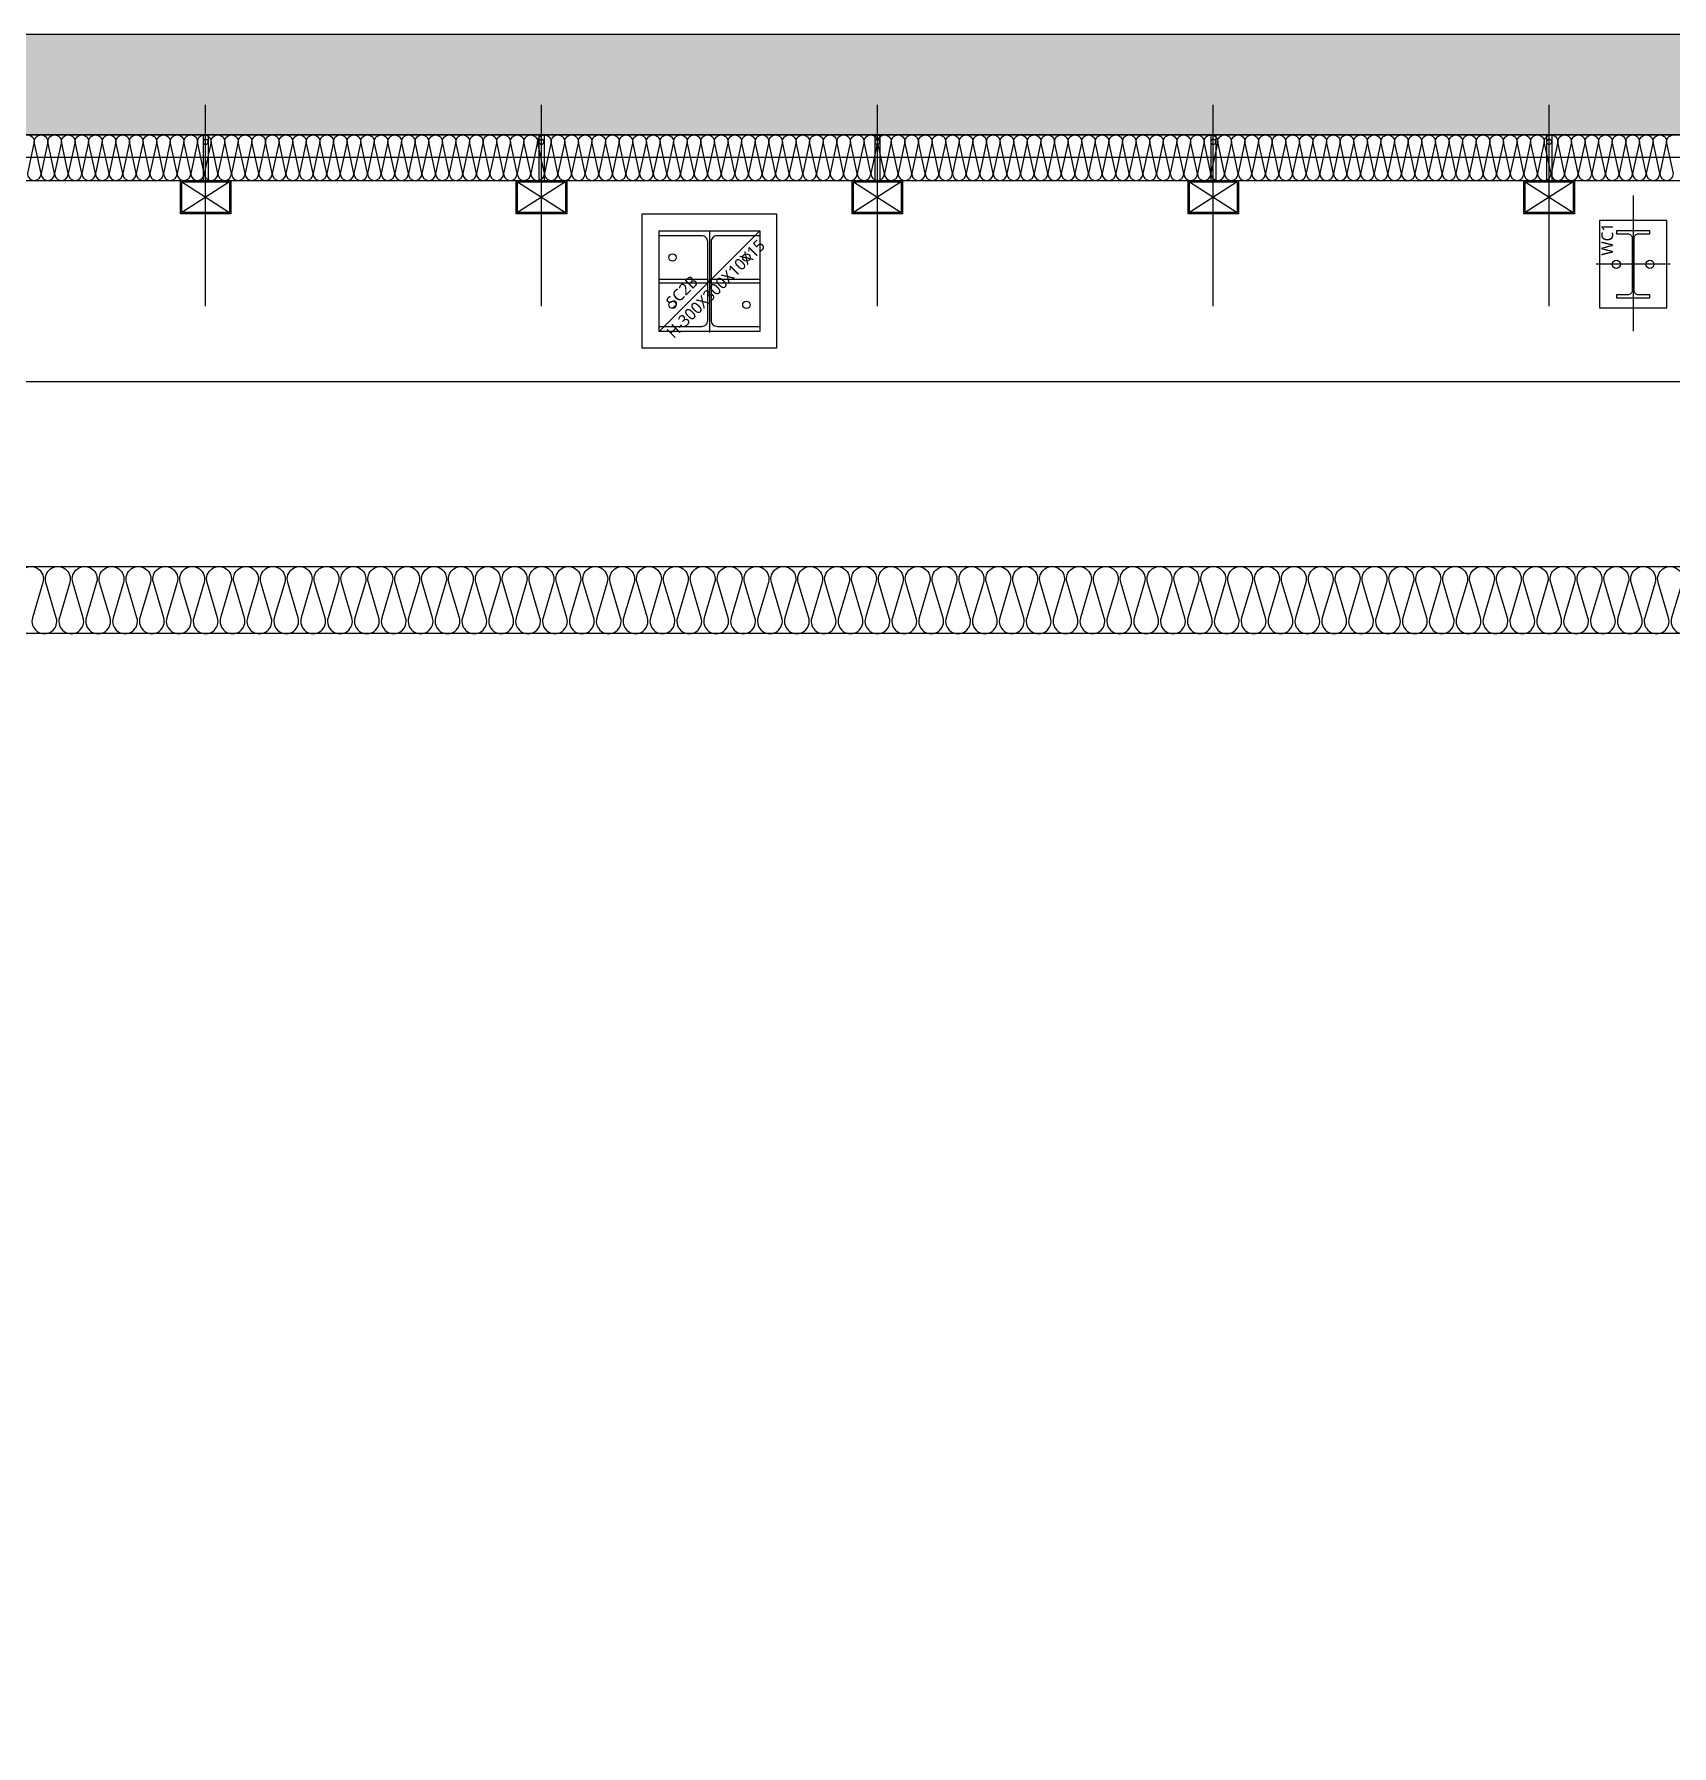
# Model space of a CAD drawing. Header units: millimetres. Extents: x 9 to 147, y 4 to 115.
# Drawn here: x 94.99 to 99.87, y 81.54 to 86.64 of the extents above; entities that cross this region are included whole.
import ezdxf
from ezdxf.enums import TextEntityAlignment as Align

# ---------------------------------------------------------------- set-up
doc = ezdxf.new("R2010")
doc.units = ezdxf.units.MM
doc.header["$LTSCALE"] = 200
doc.layers.get('DEFPOINTS').update_dxf_attribs({"color": 137})
doc.layers.add('AREA', color=30, linetype='Continuous', plot=False)
doc.layers.add('XR-PLAN$0$TEMP', color=171, linetype='Continuous', plot=False)
for name, color, linetype in [('XR-PLAN$0$09GIRDER', 252, 'Continuous'), ('XR-PLAN$0$AA-WAXM-FRAM', 252, 'Continuous'), ('XR-PLAN$0$ELE-6', 252, 'Continuous'), ('XR-PLAN$0$ELE-7', 252, 'Continuous'), ('XR-PLAN$0$ETC', 252, 'Continuous'), ('XR-PLAN$0$HAT', 252, 'Continuous'), ('XR-PLAN$0$HAT-BRICK', 252, 'Continuous'), ('XR-PLAN$0$HAT-INS', 252, 'Continuous'), ('XR-PLAN$0$STEEL BASE', 252, 'Continuous'), ('XR-PLAN$0$WAL', 252, 'Continuous'), ('XR-PLAN$0$메탈판넬-2', 252, 'Continuous'), ('XR-PLAN$0$방화', 252, 'Continuous')]:
    doc.layers.add(name, color=color, linetype=linetype)
doc.styles.add('XR-PLAN$0$스타일1', font='MALGUN_0.TTF')

# ---------------------------------------------------------------- blocks, each defined once
blk = doc.blocks.new('*U97')
at = {"layer": 'XR-PLAN$0$HAT-INS'}
for points in [[(-29370.4, 0, -0.414214), (-29385.4, 15), (-29370.4, 85, 1), (-29400.4, 85), (-29385.4, 15, -0.414214), (-29400.4, 0, 0.414214)], [(-29340.4, 0, -0.414214), (-29355.4, 15), (-29340.4, 85, 1), (-29370.4, 85), (-29355.4, 15, -0.414214), (-29370.4, 0, 0.414214)], [(-29310.4, 0, -0.414214), (-29325.4, 15), (-29310.4, 85, 1), (-29340.4, 85), (-29325.4, 15, -0.414214), (-29340.4, 0, 0.414214)], [(-29280.4, 0, -0.414214), (-29295.4, 15), (-29280.4, 85, 1), (-29310.4, 85), (-29295.4, 15, -0.414214), (-29310.4, 0, 0.414214)], [(-29250.4, 0, -0.414214), (-29265.4, 15), (-29250.4, 85, 1), (-29280.4, 85), (-29265.4, 15, -0.414214), (-29280.4, 0, 0.414214)], [(-29220.4, 0, -0.414214), (-29235.4, 15), (-29220.4, 85, 1), (-29250.4, 85), (-29235.4, 15, -0.414214), (-29250.4, 0, 0.414214)], [(-29190.4, 0, -0.414214), (-29205.4, 15), (-29190.4, 85, 1), (-29220.4, 85), (-29205.4, 15, -0.414214), (-29220.4, 0, 0.414214)], [(-29160.4, 0, -0.414214), (-29175.4, 15), (-29160.4, 85, 1), (-29190.4, 85), (-29175.4, 15, -0.414214), (-29190.4, 0, 0.414214)], [(-29130.4, 0, -0.414214), (-29145.4, 15), (-29130.4, 85, 1), (-29160.4, 85), (-29145.4, 15, -0.414214), (-29160.4, 0, 0.414214)], [(-29100.4, 0, -0.414214), (-29115.4, 15), (-29100.4, 85, 1), (-29130.4, 85), (-29115.4, 15, -0.414214), (-29130.4, 0, 0.414214)], [(-29070.4, 0, -0.414214), (-29085.4, 15), (-29070.4, 85, 1), (-29100.4, 85), (-29085.4, 15, -0.414214), (-29100.4, 0, 0.414214)], [(-29040.4, 0, -0.414214), (-29055.4, 15), (-29040.4, 85, 1), (-29070.4, 85), (-29055.4, 15, -0.414214), (-29070.4, 0, 0.414214)], [(-29010.4, 0, -0.414214), (-29025.4, 15), (-29010.4, 85, 1), (-29040.4, 85), (-29025.4, 15, -0.414214), (-29040.4, 0, 0.414214)], [(-28980.4, 0, -0.414214), (-28995.4, 15), (-28980.4, 85, 1), (-29010.4, 85), (-28995.4, 15, -0.414214), (-29010.4, 0, 0.414214)], [(-28950.4, 0, -0.414214), (-28965.4, 15), (-28950.4, 85, 1), (-28980.4, 85), (-28965.4, 15, -0.414214), (-28980.4, 0, 0.414214)], [(-28920.4, 0, -0.414214), (-28935.4, 15), (-28920.4, 85, 1), (-28950.4, 85), (-28935.4, 15, -0.414214), (-28950.4, 0, 0.414214)], [(-28890.4, 0, -0.414214), (-28905.4, 15), (-28890.4, 85, 1), (-28920.4, 85), (-28905.4, 15, -0.414214), (-28920.4, 0, 0.414214)], [(-28860.4, 0, -0.414214), (-28875.4, 15), (-28860.4, 85, 1), (-28890.4, 85), (-28875.4, 15, -0.414214), (-28890.4, 0, 0.414214)], [(-28830.4, 0, -0.414214), (-28845.4, 15), (-28830.4, 85, 1), (-28860.4, 85), (-28845.4, 15, -0.414214), (-28860.4, 0, 0.414214)], [(-28800.4, 0, -0.414214), (-28815.4, 15), (-28800.4, 85, 1), (-28830.4, 85), (-28815.4, 15, -0.414214), (-28830.4, 0, 0.414214)], [(-28770.4, 0, -0.414214), (-28785.4, 15), (-28770.4, 85, 1), (-28800.4, 85), (-28785.4, 15, -0.414214), (-28800.4, 0, 0.414214)], [(-28740.4, 0, -0.414214), (-28755.4, 15), (-28740.4, 85, 1), (-28770.4, 85), (-28755.4, 15, -0.414214), (-28770.4, 0, 0.414214)], [(-28710.4, 0, -0.414214), (-28725.4, 15), (-28710.4, 85, 1), (-28740.4, 85), (-28725.4, 15, -0.414214), (-28740.4, 0, 0.414214)], [(-28680.4, 0, -0.414214), (-28695.4, 15), (-28680.4, 85, 1), (-28710.4, 85), (-28695.4, 15, -0.414214), (-28710.4, 0, 0.414214)], [(-28650.4, 0, -0.414214), (-28665.4, 15), (-28650.4, 85, 1), (-28680.4, 85), (-28665.4, 15, -0.414214), (-28680.4, 0, 0.414214)], [(-28620.4, 0, -0.414214), (-28635.4, 15), (-28620.4, 85, 1), (-28650.4, 85), (-28635.4, 15, -0.414214), (-28650.4, 0, 0.414214)], [(-28590.4, 0, -0.414214), (-28605.4, 15), (-28590.4, 85, 1), (-28620.4, 85), (-28605.4, 15, -0.414214), (-28620.4, 0, 0.414214)], [(-28560.4, 0, -0.414214), (-28575.4, 15), (-28560.4, 85, 1), (-28590.4, 85), (-28575.4, 15, -0.414214), (-28590.4, 0, 0.414214)], [(-28530.4, 0, -0.414214), (-28545.4, 15), (-28530.4, 85, 1), (-28560.4, 85), (-28545.4, 15, -0.414214), (-28560.4, 0, 0.414214)], [(-28500.4, 0, -0.414214), (-28515.4, 15), (-28500.4, 85, 1), (-28530.4, 85), (-28515.4, 15, -0.414214), (-28530.4, 0, 0.414214)], [(-28470.4, 0, -0.414214), (-28485.4, 15), (-28470.4, 85, 1), (-28500.4, 85), (-28485.4, 15, -0.414214), (-28500.4, 0, 0.414214)], [(-28440.4, 0, -0.414214), (-28455.4, 15), (-28440.4, 85, 1), (-28470.4, 85), (-28455.4, 15, -0.414214), (-28470.4, 0, 0.414214)], [(-28410.4, 0, -0.414214), (-28425.4, 15), (-28410.4, 85, 1), (-28440.4, 85), (-28425.4, 15, -0.414214), (-28440.4, 0, 0.414214)], [(-28380.4, 0, -0.414214), (-28395.4, 15), (-28380.4, 85, 1), (-28410.4, 85), (-28395.4, 15, -0.414214), (-28410.4, 0, 0.414214)], [(-28350.4, 0, -0.414214), (-28365.4, 15), (-28350.4, 85, 1), (-28380.4, 85), (-28365.4, 15, -0.414214), (-28380.4, 0, 0.414214)], [(-28320.4, 0, -0.414214), (-28335.4, 15), (-28320.4, 85, 1), (-28350.4, 85), (-28335.4, 15, -0.414214), (-28350.4, 0, 0.414214)], [(-28290.4, 0, -0.414214), (-28305.4, 15), (-28290.4, 85, 1), (-28320.4, 85), (-28305.4, 15, -0.414214), (-28320.4, 0, 0.414214)], [(-28260.4, 0, -0.414214), (-28275.4, 15), (-28260.4, 85, 1), (-28290.4, 85), (-28275.4, 15, -0.414214), (-28290.4, 0, 0.414214)], [(-28230.4, 0, -0.414214), (-28245.4, 15), (-28230.4, 85, 1), (-28260.4, 85), (-28245.4, 15, -0.414214), (-28260.4, 0, 0.414214)], [(-28200.4, 0, -0.414214), (-28215.4, 15), (-28200.4, 85, 1), (-28230.4, 85), (-28215.4, 15, -0.414214), (-28230.4, 0, 0.414214)], [(-28170.4, 0, -0.414214), (-28185.4, 15), (-28170.4, 85, 1), (-28200.4, 85), (-28185.4, 15, -0.414214), (-28200.4, 0, 0.414214)], [(-28140.4, 0, -0.414214), (-28155.4, 15), (-28140.4, 85, 1), (-28170.4, 85), (-28155.4, 15, -0.414214), (-28170.4, 0, 0.414214)], [(-28110.4, 0, -0.414214), (-28125.4, 15), (-28110.4, 85, 1), (-28140.4, 85), (-28125.4, 15, -0.414214), (-28140.4, 0, 0.414214)], [(-28080.4, 0, -0.414214), (-28095.4, 15), (-28080.4, 85, 1), (-28110.4, 85), (-28095.4, 15, -0.414214), (-28110.4, 0, 0.414214)], [(-28050.4, 0, -0.414214), (-28065.4, 15), (-28050.4, 85, 1), (-28080.4, 85), (-28065.4, 15, -0.414214), (-28080.4, 0, 0.414214)], [(-28020.4, 0, -0.414214), (-28035.4, 15), (-28020.4, 85, 1), (-28050.4, 85), (-28035.4, 15, -0.414214), (-28050.4, 0, 0.414214)], [(-27990.4, 0, -0.414214), (-28005.4, 15), (-27990.4, 85, 1), (-28020.4, 85), (-28005.4, 15, -0.414214), (-28020.4, 0, 0.414214)], [(-27960.4, 0, -0.414214), (-27975.4, 15), (-27960.4, 85, 1), (-27990.4, 85), (-27975.4, 15, -0.414214), (-27990.4, 0, 0.414214)], [(-27930.4, 0, -0.414214), (-27945.4, 15), (-27930.4, 85, 1), (-27960.4, 85), (-27945.4, 15, -0.414214), (-27960.4, 0, 0.414214)], [(-27900.4, 0, -0.414214), (-27915.4, 15), (-27900.4, 85, 1), (-27930.4, 85), (-27915.4, 15, -0.414214), (-27930.4, 0, 0.414214)], [(-27870.4, 0, -0.414214), (-27885.4, 15), (-27870.4, 85, 1), (-27900.4, 85), (-27885.4, 15, -0.414214), (-27900.4, 0, 0.414214)], [(-27840.4, 0, -0.414214), (-27855.4, 15), (-27840.4, 85, 1), (-27870.4, 85), (-27855.4, 15, -0.414214), (-27870.4, 0, 0.414214)], [(-27810.4, 0, -0.414214), (-27825.4, 15), (-27810.4, 85, 1), (-27840.4, 85), (-27825.4, 15, -0.414214), (-27840.4, 0, 0.414214)], [(-27780.4, 0, -0.414214), (-27795.4, 15), (-27780.4, 85, 1), (-27810.4, 85), (-27795.4, 15, -0.414214), (-27810.4, 0, 0.414214)], [(-27750.4, 0, -0.414214), (-27765.4, 15), (-27750.4, 85, 1), (-27780.4, 85), (-27765.4, 15, -0.414214), (-27780.4, 0, 0.414214)], [(-27720.4, 0, -0.414214), (-27735.4, 15), (-27720.4, 85, 1), (-27750.4, 85), (-27735.4, 15, -0.414214), (-27750.4, 0, 0.414214)], [(-27690.4, 0, -0.414214), (-27705.4, 15), (-27690.4, 85, 1), (-27720.4, 85), (-27705.4, 15, -0.414214), (-27720.4, 0, 0.414214)], [(-27660.4, 0, -0.414214), (-27675.4, 15), (-27660.4, 85, 1), (-27690.4, 85), (-27675.4, 15, -0.414214), (-27690.4, 0, 0.414214)], [(-27630.4, 0, -0.414214), (-27645.4, 15), (-27630.4, 85, 1), (-27660.4, 85), (-27645.4, 15, -0.414214), (-27660.4, 0, 0.414214)], [(-27600.4, 0, -0.414214), (-27615.4, 15), (-27600.4, 85, 1), (-27630.4, 85), (-27615.4, 15, -0.414214), (-27630.4, 0, 0.414214)], [(-27570.4, 0, -0.414214), (-27585.4, 15), (-27570.4, 85, 1), (-27600.4, 85), (-27585.4, 15, -0.414214), (-27600.4, 0, 0.414214)], [(-27540.4, 0, -0.414214), (-27555.4, 15), (-27540.4, 85, 1), (-27570.4, 85), (-27555.4, 15, -0.414214), (-27570.4, 0, 0.414214)], [(-27510.4, 0, -0.414214), (-27525.4, 15), (-27510.4, 85, 1), (-27540.4, 85), (-27525.4, 15, -0.414214), (-27540.4, 0, 0.414214)], [(-27480.4, 0, -0.414214), (-27495.4, 15), (-27480.4, 85, 1), (-27510.4, 85), (-27495.4, 15, -0.414214), (-27510.4, 0, 0.414214)], [(-27450.4, 0, -0.414214), (-27465.4, 15), (-27450.4, 85, 1), (-27480.4, 85), (-27465.4, 15, -0.414214), (-27480.4, 0, 0.414214)], [(-27420.4, 0, -0.414214), (-27435.4, 15), (-27420.4, 85, 1), (-27450.4, 85), (-27435.4, 15, -0.414214), (-27450.4, 0, 0.414214)], [(-27390.4, 0, -0.414214), (-27405.4, 15), (-27390.4, 85, 1), (-27420.4, 85), (-27405.4, 15, -0.414214), (-27420.4, 0, 0.414214)], [(-27360.4, 0, -0.414214), (-27375.4, 15), (-27360.4, 85, 1), (-27390.4, 85), (-27375.4, 15, -0.414214), (-27390.4, 0, 0.414214)], [(-27330.4, 0, -0.414214), (-27345.4, 15), (-27330.4, 85, 1), (-27360.4, 85), (-27345.4, 15, -0.414214), (-27360.4, 0, 0.414214)], [(-27300.4, 0, -0.414214), (-27315.4, 15), (-27300.4, 85, 1), (-27330.4, 85), (-27315.4, 15, -0.414214), (-27330.4, 0, 0.414214)], [(-27270.4, 0, -0.414214), (-27285.4, 15), (-27270.4, 85, 1), (-27300.4, 85), (-27285.4, 15, -0.414214), (-27300.4, 0, 0.414214)], [(-27240.4, 0, -0.414214), (-27255.4, 15), (-27240.4, 85, 1), (-27270.4, 85), (-27255.4, 15, -0.414214), (-27270.4, 0, 0.414214)], [(-27210.4, 0, -0.414214), (-27225.4, 15), (-27210.4, 85, 1), (-27240.4, 85), (-27225.4, 15, -0.414214), (-27240.4, 0, 0.414214)], [(-27180.4, 0, -0.414214), (-27195.4, 15), (-27180.4, 85, 1), (-27210.4, 85), (-27195.4, 15, -0.414214), (-27210.4, 0, 0.414214)], [(-27150.4, 0, -0.414214), (-27165.4, 15), (-27150.4, 85, 1), (-27180.4, 85), (-27165.4, 15, -0.414214), (-27180.4, 0, 0.414214)], [(-27120.4, 0, -0.414214), (-27135.4, 15), (-27120.4, 85, 1), (-27150.4, 85), (-27135.4, 15, -0.414214), (-27150.4, 0, 0.414214)], [(-27090.4, 0, -0.414214), (-27105.4, 15), (-27090.4, 85, 1), (-27120.4, 85), (-27105.4, 15, -0.414214), (-27120.4, 0, 0.414214)], [(-27060.4, 0, -0.414214), (-27075.4, 15), (-27060.4, 85, 1), (-27090.4, 85), (-27075.4, 15, -0.414214), (-27090.4, 0, 0.414214)], [(-27030.4, 0, -0.414214), (-27045.4, 15), (-27030.4, 85, 1), (-27060.4, 85), (-27045.4, 15, -0.414214), (-27060.4, 0, 0.414214)], [(-27000.4, 0, -0.414214), (-27015.4, 15), (-27000.4, 85, 1), (-27030.4, 85), (-27015.4, 15, -0.414214), (-27030.4, 0, 0.414214)], [(-26970.4, 0, -0.414214), (-26985.4, 15), (-26970.4, 85, 1), (-27000.4, 85), (-26985.4, 15, -0.414214), (-27000.4, 0, 0.414214)], [(-26940.4, 0, -0.414214), (-26955.4, 15), (-26940.4, 85, 1), (-26970.4, 85), (-26955.4, 15, -0.414214), (-26970.4, 0, 0.414214)], [(-26910.4, 0, -0.414214), (-26925.4, 15), (-26910.4, 85, 1), (-26940.4, 85), (-26925.4, 15, -0.414214), (-26940.4, 0, 0.414214)], [(-26880.4, 0, -0.414214), (-26895.4, 15), (-26880.4, 85, 1), (-26910.4, 85), (-26895.4, 15, -0.414214), (-26910.4, 0, 0.414214)], [(-26850.4, 0, -0.414214), (-26865.4, 15), (-26850.4, 85, 1), (-26880.4, 85), (-26865.4, 15, -0.414214), (-26880.4, 0, 0.414214)], [(-26820.4, 0, -0.414214), (-26835.4, 15), (-26820.4, 85, 1), (-26850.4, 85), (-26835.4, 15, -0.414214), (-26850.4, 0, 0.414214)], [(-26790.4, 0, -0.414214), (-26805.4, 15), (-26790.4, 85, 1), (-26820.4, 85), (-26805.4, 15, -0.414214), (-26820.4, 0, 0.414214)], [(-26760.4, 0, -0.414214), (-26775.4, 15), (-26760.4, 85, 1), (-26790.4, 85), (-26775.4, 15, -0.414214), (-26790.4, 0, 0.414214)], [(-26730.4, 0, -0.414214), (-26745.4, 15), (-26730.4, 85, 1), (-26760.4, 85), (-26745.4, 15, -0.414214), (-26760.4, 0, 0.414214)], [(-26700.4, 0, -0.414214), (-26715.4, 15), (-26700.4, 85, 1), (-26730.4, 85), (-26715.4, 15, -0.414214), (-26730.4, 0, 0.414214)], [(-26670.4, 0, -0.414214), (-26685.4, 15), (-26670.4, 85, 1), (-26700.4, 85), (-26685.4, 15, -0.414214), (-26700.4, 0, 0.414214)], [(-26640.4, 0, -0.414214), (-26655.4, 15), (-26640.4, 85, 1), (-26670.4, 85), (-26655.4, 15, -0.414214), (-26670.4, 0, 0.414214)], [(-26610.4, 0, -0.414214), (-26625.4, 15), (-26610.4, 85, 1), (-26640.4, 85), (-26625.4, 15, -0.414214), (-26640.4, 0, 0.414214)], [(-26580.4, 0, -0.414214), (-26595.4, 15), (-26580.4, 85, 1), (-26610.4, 85), (-26595.4, 15, -0.414214), (-26610.4, 0, 0.414214)], [(-26550.4, 0, -0.414214), (-26565.4, 15), (-26550.4, 85, 1), (-26580.4, 85), (-26565.4, 15, -0.414214), (-26580.4, 0, 0.414214)], [(-26520.4, 0, -0.414214), (-26535.4, 15), (-26520.4, 85, 1), (-26550.4, 85), (-26535.4, 15, -0.414214), (-26550.4, 0, 0.414214)], [(-26490.4, 0, -0.414214), (-26505.4, 15), (-26490.4, 85, 1), (-26520.4, 85), (-26505.4, 15, -0.414214), (-26520.4, 0, 0.414214)], [(-26460.4, 0, -0.414214), (-26475.4, 15), (-26460.4, 85, 1), (-26490.4, 85), (-26475.4, 15, -0.414214), (-26490.4, 0, 0.414214)], [(-26430.4, 0, -0.414214), (-26445.4, 15), (-26430.4, 85, 1), (-26460.4, 85), (-26445.4, 15, -0.414214), (-26460.4, 0, 0.414214)], [(-26400.4, 0, -0.414214), (-26415.4, 15), (-26400.4, 85, 1), (-26430.4, 85), (-26415.4, 15, -0.414214), (-26430.4, 0, 0.414214)], [(-26370.4, 0, -0.414214), (-26385.4, 15), (-26370.4, 85, 1), (-26400.4, 85), (-26385.4, 15, -0.414214), (-26400.4, 0, 0.414214)], [(-26340.4, 0, -0.414214), (-26355.4, 15), (-26340.4, 85, 1), (-26370.4, 85), (-26355.4, 15, -0.414214), (-26370.4, 0, 0.414214)], [(-26310.4, 0, -0.414214), (-26325.4, 15), (-26310.4, 85, 1), (-26340.4, 85), (-26325.4, 15, -0.414214), (-26340.4, 0, 0.414214)], [(-26280.4, 0, -0.414214), (-26295.4, 15), (-26280.4, 85, 1), (-26310.4, 85), (-26295.4, 15, -0.414214), (-26310.4, 0, 0.414214)], [(-26250.4, 0, -0.414214), (-26265.4, 15), (-26250.4, 85, 1), (-26280.4, 85), (-26265.4, 15, -0.414214), (-26280.4, 0, 0.414214)], [(-26220.4, 0, -0.414214), (-26235.4, 15), (-26220.4, 85, 1), (-26250.4, 85), (-26235.4, 15, -0.414214), (-26250.4, 0, 0.414214)], [(-26190.4, 0, -0.414214), (-26205.4, 15), (-26190.4, 85, 1), (-26220.4, 85), (-26205.4, 15, -0.414214), (-26220.4, 0, 0.414214)], [(-26160.4, 0, -0.414214), (-26175.4, 15), (-26160.4, 85, 1), (-26190.4, 85), (-26175.4, 15, -0.414214), (-26190.4, 0, 0.414214)], [(-26130.4, 0, -0.414214), (-26145.4, 15), (-26130.4, 85, 1), (-26160.4, 85), (-26145.4, 15, -0.414214), (-26160.4, 0, 0.414214)], [(-26100.4, 0, -0.414214), (-26115.4, 15), (-26100.4, 85, 1), (-26130.4, 85), (-26115.4, 15, -0.414214), (-26130.4, 0, 0.414214)], [(-26070.4, 0, -0.414214), (-26085.4, 15), (-26070.4, 85, 1), (-26100.4, 85), (-26085.4, 15, -0.414214), (-26100.4, 0, 0.414214)], [(-26040.4, 0, -0.414214), (-26055.4, 15), (-26040.4, 85, 1), (-26070.4, 85), (-26055.4, 15, -0.414214), (-26070.4, 0, 0.414214)], [(-26010.4, 0, -0.414214), (-26025.4, 15), (-26010.4, 85, 1), (-26040.4, 85), (-26025.4, 15, -0.414214), (-26040.4, 0, 0.414214)], [(-25980.4, 0, -0.414214), (-25995.4, 15), (-25980.4, 85, 1), (-26010.4, 85), (-25995.4, 15, -0.414214), (-26010.4, 0, 0.414214)], [(-25950.4, 0, -0.414214), (-25965.4, 15), (-25950.4, 85, 1), (-25980.4, 85), (-25965.4, 15, -0.414214), (-25980.4, 0, 0.414214)], [(-25920.4, 0, -0.414214), (-25935.4, 15), (-25920.4, 85, 1), (-25950.4, 85), (-25935.4, 15, -0.414214), (-25950.4, 0, 0.414214)], [(-25890.4, 0, -0.414214), (-25905.4, 15), (-25890.4, 85, 1), (-25920.4, 85), (-25905.4, 15, -0.414214), (-25920.4, 0, 0.414214)], [(-25860.4, 0, -0.414214), (-25875.4, 15), (-25860.4, 85, 1), (-25890.4, 85), (-25875.4, 15, -0.414214), (-25890.4, 0, 0.414214)], [(-25830.4, 0, -0.414214), (-25845.4, 15), (-25830.4, 85, 1), (-25860.4, 85), (-25845.4, 15, -0.414214), (-25860.4, 0, 0.414214)], [(-25800.4, 0, -0.414214), (-25815.4, 15), (-25800.4, 85, 1), (-25830.4, 85), (-25815.4, 15, -0.414214), (-25830.4, 0, 0.414214)], [(-25770.4, 0, -0.414214), (-25785.4, 15), (-25770.4, 85, 1), (-25800.4, 85), (-25785.4, 15, -0.414214), (-25800.4, 0, 0.414214)]]:
    blk.add_lwpolyline(points, format="xyb", dxfattribs=at)
blk = doc.blocks.new('XR-PLAN$0$SQ-PIPE-100X100X4.5T')
at = {"layer": 'XR-PLAN$0$ELE-6'}
for p, q in [((-88.6, 7.5), (46.4, 7.5)), ((-88.6, -7.5), (46.4, -7.5))]:
    blk.add_line(p, q, dxfattribs=at)
at = {"layer": 'XR-PLAN$0$HAT'}
blk.add_circle((-68.6, 0), 7.5, dxfattribs=at)
blk.add_arc((-101.6, 0), 15.1, 330.1372, 29.8628, dxfattribs=at)
at = {"layer": 'XR-PLAN$0$방화'}
blk.add_lwpolyline([(411.4, 0), (-178.6, 0)], dxfattribs=at)
blk = doc.blocks.new('XR-PLAN$0$SQ-PIPE-100X100X4.5TS')
at = {"layer": 'XR-PLAN$0$AA-WAXM-FRAM'}
for p, q in [((-71, 4), (71, 96)), ((71, 4), (-71, 96))]:
    blk.add_line(p, q, dxfattribs=at)
for points in [[(75, 0), (75, 100), (-75, 100), (-75, 0)], [(71, 4), (71, 96), (-71, 96), (-71, 4)]]:
    blk.add_lwpolyline(points, close=True, dxfattribs=at)
at = {"layer": 'XR-PLAN$0$방화'}
blk.add_lwpolyline([(0, 375), (0, -225)], dxfattribs=at)
blk = doc.blocks.new('XR-PLAN$0$X-PIPE-1PL')
at = {"layer": 'XR-PLAN$0$AA-WAXM-FRAM', "xscale": -1.000000000000004, "rotation": 90}
for p in [(54000, 346.4), (55000, 346.4), (56000, 346.4), (57000, 346.4), (58000, 346.4)]:
    blk.add_blockref('XR-PLAN$0$SQ-PIPE-100X100X4.5T', p, dxfattribs=at)
at = {"layer": 'XR-PLAN$0$메탈판넬-2', "xscale": -1, "rotation": 180}
for p in [(54000, 300), (55000, 300), (56000, 300), (57000, 300), (58000, 300)]:
    blk.add_blockref('XR-PLAN$0$SQ-PIPE-100X100X4.5TS', p, dxfattribs=at)
blk = doc.blocks.new('XR-PLAN$0$S-WC1')
at = {"layer": 'DEFPOINTS'}
for p, q in [((0, 205), (0, -199)), ((110, 0), (-110, 0))]:
    blk.add_line(p, q, dxfattribs=at)
at = {"layer": 'XR-PLAN$0$STEEL BASE'}
blk.add_lwpolyline([(100, 130), (-100, 130), (-100, -130), (100, -130)], close=True, dxfattribs=at)
for centre in [(-50, 0), (50, 0)]:
    blk.add_circle(centre, 12, dxfattribs=at)
at = {"layer": 'XR-PLAN$0$WAL'}
blk.add_lwpolyline([(50, -100), (50, -91), (16, -91, -0.414214), (3, -78), (3, 78, -0.414214), (16, 91), (50, 91), (50, 100), (-50, 100), (-50, 91), (-16, 91, -0.414214), (-3, 78), (-3, -78, -0.414214), (-16, -91), (-50, -91), (-50, -100)], format="xyb", close=True, dxfattribs=at)
at = {"layer": 'XR-PLAN$0$TEMP', "style": 'XR-PLAN$0$스타일1'}
blk.add_text('WC1', height=35, rotation=90, dxfattribs=at).set_placement((-59.6, 26))
blk = doc.blocks.new('XR-PLAN$0$S-SC2B')
at = {"layer": 'DEFPOINTS'}
blk.add_line((-150, -150), (150, 150), dxfattribs=at)
blk.add_lwpolyline([(-150, 150), (150, 150), (150, -150), (-150, -150)], close=True, dxfattribs=at)
at = {"layer": 'XR-PLAN$0$09GIRDER'}
blk.add_lwpolyline([(-150, -150), (-150, -135), (-23, -135, 0.414214), (-5, -117), (-5, 117, 0.414214), (-23, 135), (-150, 135), (-150, 150), (150, 150), (150, 135), (23, 135, 0.414214), (5, 117), (5, -117, 0.414214), (23, -135), (150, -135), (150, -150)], format="xyb", close=True, dxfattribs=at)
at = {"layer": 'XR-PLAN$0$STEEL BASE'}
for points in [[(-200, 200), (200, 200), (200, -200), (-200, -200)], [(-150, 6), (-5, 6), (-5, -6), (-150, -6)], [(5, 6), (150, 6), (150, -6), (5, -6)]]:
    blk.add_lwpolyline(points, close=True, dxfattribs=at)
for centre in [(-110, 70.5), (110, 70.5), (-110, -70.5), (110, -70.5)]:
    blk.add_circle(centre, 11, dxfattribs=at)
at = {"layer": 'DEFPOINTS', "style": 'XR-PLAN$0$스타일1'}
blk.add_text('H-300X300X10X15', height=35, rotation=45, dxfattribs=at).set_placement((18.7, -22.5), align=Align.MIDDLE_CENTER)
blk.add_text('SC2B', height=35, rotation=45, dxfattribs=at).set_placement((-108.6, -82.9))
blk = doc.blocks.new('XR-PLAN$0$x-stu-1Fcol')
blk.add_line((55500, 147), (55500, -153))
for name, p in [('XR-PLAN$0$S-WC1', (58250, 50)), ('XR-PLAN$0$S-SC2B', (55500, 0))]:
    blk.add_blockref(name, p)

msp = doc.modelspace()

# ---------------------------------------------------------------- hatches: boundary and pattern name
at = {"layer": 'XR-PLAN$0$HAT-BRICK'}
h = msp.add_hatch(dxfattribs=at)
h.set_pattern_fill('GRAVEL', color=256, scale=0.01)
h.paths.add_polyline_path([(60.93, 86.635), (113.535, 86.635), (113.535, 76.45), (113.235, 76.45), (113.235, 86.335), (60.93, 86.335)])

# ---------------------------------------------------------------- linework, layer by layer
at = {"layer": 'AREA'}
msp.add_lwpolyline([(113.1675, 86.2675), (41.1325, 86.2675), (41.1325, 42.5327), (113.1675, 42.5327)], close=True, dxfattribs=at)
at = {"layer": 'XR-PLAN$0$ELE-6'}
for p, q in [((73.5, 86.335), (113.235, 86.335)), ((73.5, 86.2), (113.235, 86.2))]:
    msp.add_line(p, q, dxfattribs=at)
at = {"layer": 'XR-PLAN$0$ELE-7'}
msp.add_lwpolyline([(60.93, 86.635), (113.535, 86.635), (113.535, 76.45), (113.235, 76.45), (113.235, 86.335), (60.93, 86.335), (60.93, 86.635)], dxfattribs=at)
at = {"layer": 'XR-PLAN$0$ETC'}
msp.add_lwpolyline([(91.7, 76.4583), (91.7, 85.0503), (111.9, 85.0503), (111.9, 73.8503), (91.7, 73.8503), (91.7, 75.2583), (91.9, 75.2583), (91.9, 74.0503), (111.7, 74.0503), (111.7, 84.8503), (91.9, 84.8503), (91.9, 76.4583)], close=True, dxfattribs=at)
msp.add_lwpolyline([(94.9445, 85.0028, -1.337394), (95.0155, 85.0028), (94.9845, 84.8977, 1.337394), (95.0555, 84.8977), (95.0245, 85.0028, -1.337394), (95.0955, 85.0028), (95.0645, 84.8977, 1.337394), (95.1355, 84.8977), (95.1045, 85.0028, -1.337394), (95.1755, 85.0028), (95.1445, 84.8977, 1.337394), (95.2155, 84.8977), (95.1845, 85.0028, -1.337394), (95.2555, 85.0028), (95.2245, 84.8977, 1.337394), (95.2955, 84.8977), (95.2645, 85.0028, -1.337394), (95.3355, 85.0028), (95.3045, 84.8977, 1.337394), (95.3755, 84.8977), (95.3445, 85.0028, -1.337394), (95.4155, 85.0028), (95.3845, 84.8977, 1.337394), (95.4555, 84.8977), (95.4245, 85.0028, -1.337394), (95.4955, 85.0028), (95.4645, 84.8977, 1.337394), (95.5355, 84.8977), (95.5045, 85.0028, -1.337394), (95.5755, 85.0028), (95.5445, 84.8977, 1.337394), (95.6155, 84.8977), (95.5845, 85.0028, -1.337394), (95.6555, 85.0028), (95.6245, 84.8977, 1.337394), (95.6955, 84.8977), (95.6645, 85.0028, -1.337394), (95.7355, 85.0028), (95.7045, 84.8977, 1.337394), (95.7755, 84.8977), (95.7445, 85.0028, -1.337394), (95.8155, 85.0028), (95.7845, 84.8977, 1.337394), (95.8555, 84.8977), (95.8245, 85.0028, -1.337394), (95.8955, 85.0028), (95.8645, 84.8977, 1.337394), (95.9355, 84.8977), (95.9045, 85.0028, -1.337394), (95.9755, 85.0028), (95.9445, 84.8977, 1.337394), (96.0155, 84.8977), (95.9845, 85.0028, -1.337394), (96.0555, 85.0028), (96.0245, 84.8977, 1.337394), (96.0955, 84.8977), (96.0645, 85.0028, -1.337394), (96.1355, 85.0028), (96.1045, 84.8977, 1.337394), (96.1755, 84.8977), (96.1445, 85.0028, -1.337394), (96.2155, 85.0028), (96.1845, 84.8977, 1.337394), (96.2555, 84.8977), (96.2245, 85.0028, -1.337394), (96.2955, 85.0028), (96.2645, 84.8977, 1.337394), (96.3355, 84.8977), (96.3045, 85.0028, -1.337394), (96.3755, 85.0028), (96.3445, 84.8977, 1.337394), (96.4155, 84.8977), (96.3845, 85.0028, -1.337394), (96.4555, 85.0028), (96.4245, 84.8977, 1.337394), (96.4955, 84.8977), (96.4645, 85.0028, -1.337394), (96.5355, 85.0028), (96.5045, 84.8977, 1.337394), (96.5755, 84.8977), (96.5445, 85.0028, -1.337394), (96.6155, 85.0028), (96.5845, 84.8977, 1.337394), (96.6555, 84.8977), (96.6245, 85.0028, -1.337394), (96.6955, 85.0028), (96.6645, 84.8977, 1.337394), (96.7355, 84.8977), (96.7045, 85.0028, -1.337394), (96.7755, 85.0028), (96.7445, 84.8977, 1.337394), (96.8155, 84.8977), (96.7845, 85.0028, -1.337394), (96.8555, 85.0028), (96.8245, 84.8977, 1.337394), (96.8955, 84.8977), (96.8645, 85.0028, -1.337394), (96.9355, 85.0028), (96.9045, 84.8977, 1.337394), (96.9755, 84.8977), (96.9445, 85.0028, -1.337394), (97.0155, 85.0028), (96.9845, 84.8977, 1.337394), (97.0555, 84.8977), (97.0245, 85.0028, -1.337394), (97.0955, 85.0028), (97.0645, 84.8977, 1.337394), (97.1355, 84.8977), (97.1045, 85.0028, -1.337394), (97.1755, 85.0028), (97.1445, 84.8977, 1.337394), (97.2155, 84.8977), (97.1845, 85.0028, -1.337394), (97.2555, 85.0028), (97.2245, 84.8977, 1.337394), (97.2955, 84.8977), (97.2645, 85.0028, -1.337394), (97.3355, 85.0028), (97.3045, 84.8977, 1.337394), (97.3755, 84.8977), (97.3445, 85.0028, -1.337394), (97.4155, 85.0028), (97.3845, 84.8977, 1.337394), (97.4555, 84.8977), (97.4245, 85.0028, -1.337394), (97.4955, 85.0028), (97.4645, 84.8977, 1.337394), (97.5355, 84.8977), (97.5045, 85.0028, -1.337394), (97.5755, 85.0028), (97.5445, 84.8977, 1.337394), (97.6155, 84.8977), (97.5845, 85.0028, -1.337394), (97.6555, 85.0028), (97.6245, 84.8977, 1.337394), (97.6955, 84.8977), (97.6645, 85.0028, -1.337394), (97.7355, 85.0028), (97.7045, 84.8977, 1.337394), (97.7755, 84.8977), (97.7445, 85.0028, -1.337394), (97.8155, 85.0028), (97.7845, 84.8977, 1.337394), (97.8555, 84.8977), (97.8245, 85.0028, -1.337394), (97.8955, 85.0028), (97.8645, 84.8977, 1.337394), (97.9355, 84.8977), (97.9045, 85.0028, -1.337394), (97.9755, 85.0028), (97.9445, 84.8977, 1.337394), (98.0155, 84.8977), (97.9845, 85.0028, -1.337394), (98.0555, 85.0028), (98.0245, 84.8977, 1.337394), (98.0955, 84.8977), (98.0645, 85.0028, -1.337394), (98.1355, 85.0028), (98.1045, 84.8977, 1.337394), (98.1755, 84.8977), (98.1445, 85.0028, -1.337394), (98.2155, 85.0028), (98.1845, 84.8977, 1.337394), (98.2555, 84.8977), (98.2245, 85.0028, -1.337394), (98.2955, 85.0028), (98.2645, 84.8977, 1.337394), (98.3355, 84.8977), (98.3045, 85.0028, -1.337394), (98.3755, 85.0028), (98.3445, 84.8977, 1.337394), (98.4155, 84.8977), (98.3845, 85.0028, -1.337394), (98.4555, 85.0028), (98.4245, 84.8977, 1.337394), (98.4955, 84.8977), (98.4645, 85.0028, -1.337394), (98.5355, 85.0028), (98.5045, 84.8977, 1.337394), (98.5755, 84.8977), (98.5445, 85.0028, -1.337394), (98.6155, 85.0028), (98.5845, 84.8977, 1.337394), (98.6555, 84.8977), (98.6245, 85.0028, -1.337394), (98.6955, 85.0028), (98.6645, 84.8977, 1.337394), (98.7355, 84.8977), (98.7045, 85.0028, -1.337394), (98.7755, 85.0028), (98.7445, 84.8977, 1.337394), (98.8155, 84.8977), (98.7845, 85.0028, -1.337394), (98.8555, 85.0028), (98.8245, 84.8977, 1.337394), (98.8955, 84.8977), (98.8645, 85.0028, -1.337394), (98.9355, 85.0028), (98.9045, 84.8977, 1.337394), (98.9755, 84.8977), (98.9445, 85.0028, -1.337394), (99.0155, 85.0028), (98.9845, 84.8977, 1.337394), (99.0555, 84.8977), (99.0245, 85.0028, -1.337394), (99.0955, 85.0028), (99.0645, 84.8977, 1.337394), (99.1355, 84.8977), (99.1045, 85.0028, -1.337394), (99.1755, 85.0028), (99.1445, 84.8977, 1.337394), (99.2155, 84.8977), (99.1845, 85.0028, -1.337394), (99.2555, 85.0028), (99.2245, 84.8977, 1.337394), (99.2955, 84.8977), (99.2645, 85.0028, -1.337394), (99.3355, 85.0028), (99.3045, 84.8977, 1.337394), (99.3755, 84.8977), (99.3445, 85.0028, -1.337394), (99.4155, 85.0028), (99.3845, 84.8977, 1.337394), (99.4555, 84.8977), (99.4245, 85.0028, -1.337394), (99.4955, 85.0028), (99.4645, 84.8977, 1.337394), (99.5355, 84.8977), (99.5045, 85.0028, -1.337394), (99.5755, 85.0028), (99.5445, 84.8977, 1.337394), (99.6155, 84.8977), (99.5845, 85.0028, -1.337394), (99.6555, 85.0028), (99.6245, 84.8977, 1.337394), (99.6955, 84.8977), (99.6645, 85.0028, -1.337394), (99.7355, 85.0028), (99.7045, 84.8977, 1.337394), (99.7755, 84.8977), (99.7445, 85.0028, -1.337394), (99.8155, 85.0028), (99.7845, 84.8977, 1.337394), (99.8555, 84.8977), (99.8245, 85.0028, -1.337394), (99.8955, 85.0028), (99.8645, 84.8977, 1.337394), (99.9355, 84.8977)], format="xyb", dxfattribs=at)
at = {"layer": 'XR-PLAN$0$HAT'}
msp.add_lwpolyline([(91.2, 71.675), (112.2, 71.675), (112.2, 85.6), (76.2, 85.6), (76.2, 72.6)], dxfattribs=at)

# ---------------------------------------------------------------- block references
at = {"xscale": 0.001, "yscale": 0.001, "zscale": 0.001}
for name in ['XR-PLAN$0$X-PIPE-1PL', 'XR-PLAN$0$x-stu-1Fcol']:
    msp.add_blockref(name, (41.5, 85.9), dxfattribs=at)
at = {"layer": 'XR-PLAN$0$ELE-6', "xscale": 0.00135, "yscale": 0.00135, "zscale": 0.00135, "rotation": 180}
msp.add_blockref('*U97', (60.1795, 86.335), dxfattribs=at)

doc.saveas('drawing.dxf')
